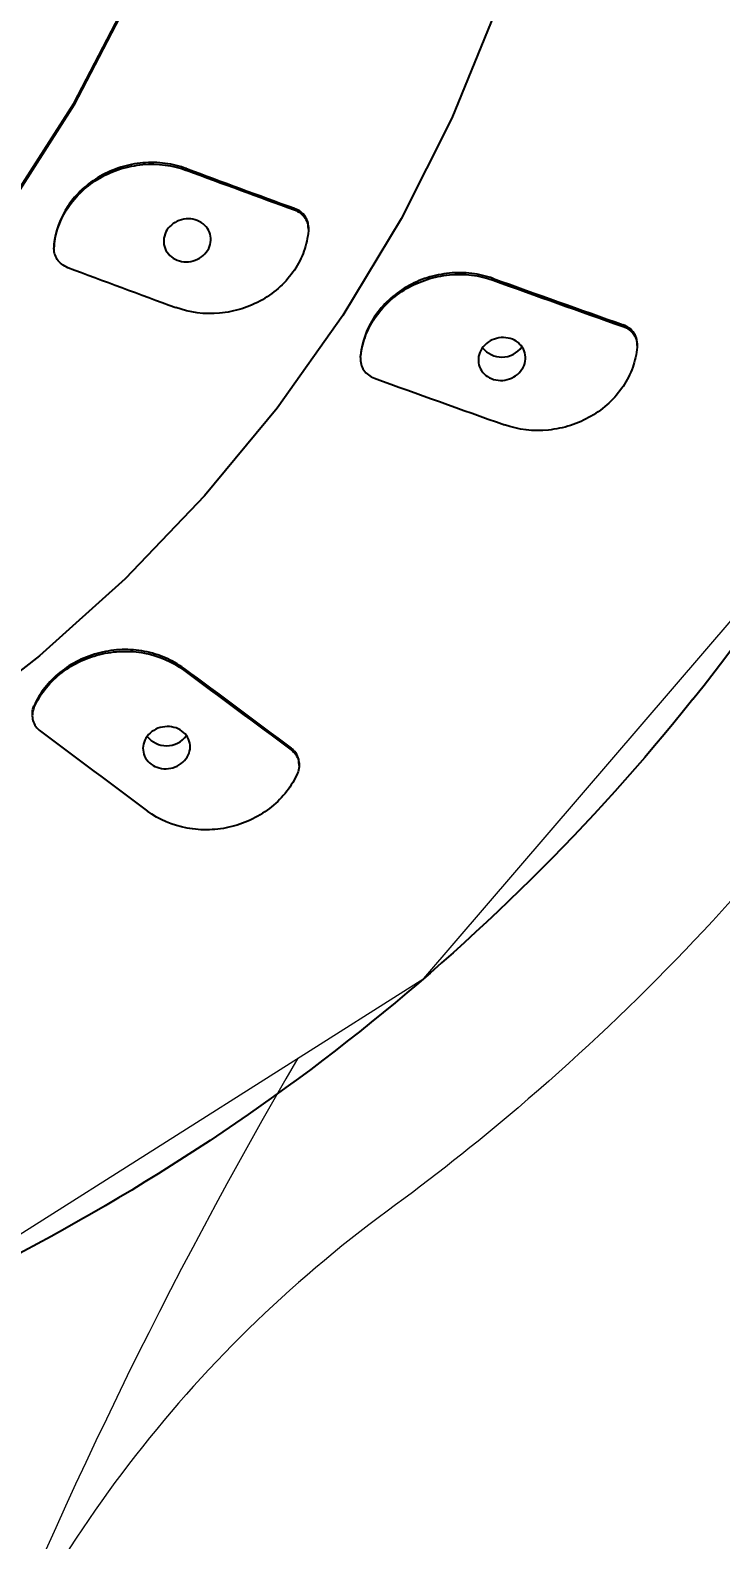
# Model space of a CAD drawing. Header units: millimetres. Extents: x 789 to 1209, y -1956 to -1362.
# Drawn here: x 963.13 to 973.95, y -1503.4 to -1479.73 of the extents above; entities that cross this region are included whole.
import ezdxf

# ---------------------------------------------------------------- set-up
doc = ezdxf.new("R2010")
doc.units = ezdxf.units.MM
doc.header["$LTSCALE"] = 0.1
doc.layers.get('0').update_dxf_attribs({"lineweight": 13})
doc.layers.add('DIM', color=3, linetype='Continuous', lineweight=9)
doc.styles.get("Standard").update_dxf_attribs({"font": 'arial.ttf'})
doc.dimstyles.new('ISO-25', dxfattribs={"dimtxt": 2.5, "dimasz": 2.5, "dimexe": 1.25, "dimexo": 0.625, "dimtad": 1, "dimlfac": 1.333333, "dimtxsty": 'Standard', "dimcen": 2.5, "dimadec": 0, "dimazin": 0, "dimtfac": 1, "dimtmove": 0, "dimatfit": 3, "dimfxl": 0, "dimarcsym": 0})

# ---------------------------------------------------------------- blocks, each defined once
blk = doc.blocks.new('*D57')
at = {"layer": 'Defpoints', "color": 0}
for p in [(946.302, -1433.594), (988.234, -1433.594), (956.415, -1608.473)]:
    blk.add_point(p, dxfattribs=at)
at = {"layer": 'DIM', "color": 0, "linetype": 'ByBlock', "lineweight": -2}
for p, q in [((946.927, -1433.594), (989.484, -1433.594)), ((988.234, -1604.473), (988.234, -1437.594)), ((957.04, -1608.473), (989.484, -1608.473))]:
    blk.add_line(p, q, dxfattribs=at)
at = {"layer": 'DIM', "color": 0}
for points in [[(987.567, -1437.594), (988.9, -1437.594), (988.234, -1433.594)], [(987.567, -1604.473), (988.9, -1604.473), (988.234, -1608.473)]]:
    blk.add_solid(points, dxfattribs=at)
at = {"layer": 'DIM', "color": 0, "insert": (985.566, -1521.033), "char_height": 4, "attachment_point": 5, "rotation": 90}
blk.add_mtext('228', dxfattribs=at)

msp = doc.modelspace()

# ---------------------------------------------------------------- linework, layer by layer
at = {"color": 7, "linetype": 'Continuous', "lineweight": 25}
for p, q in [((965.581, -1481.925), (965.581, -1481.898)), ((967.271, -1482.546), (967.271, -1482.52)), ((967.491, -1482.846), (967.491, -1482.819)), ((963.503, -1483.123), (963.503, -1483.15)), ((963.504, -1483.097), (963.505, -1483.123)), ((963.504, -1483.123), (963.504, -1483.097)), ((970.384, -1483.648), (970.384, -1483.621)), ((972.424, -1484.374), (972.424, -1484.348)), ((968.308, -1484.861), (968.307, -1484.834)), ((968.307, -1484.861), (968.307, -1484.834)), ((972.643, -1484.67), (972.643, -1484.643)), ((968.306, -1484.861), (968.306, -1484.887)), ((965.538, -1489.761), (965.538, -1489.734)), ((963.163, -1490.447), (963.163, -1490.474)), ((963.189, -1490.351), (963.189, -1490.324)), ((967.219, -1491.011), (967.219, -1490.984)), ((967.345, -1491.255), (967.345, -1491.228))]:
    msp.add_line(p, q, dxfattribs=at)
at = {"color": 7, "linetype": 'Continuous', "flags": 128}
msp.add_lwpolyline([(936.301, -1440.927), (927.16, -1445.01), (919.715, -1451.428), (914.627, -1459.608), (912.347, -1468.826), (913.079, -1478.262), (916.758, -1487.076), (923.056, -1494.487), (931.414, -1499.836), (941.09, -1502.647), (951.223, -1502.67), (960.913, -1499.905), (969.3, -1494.595), (975.637, -1487.213), (979.363, -1478.416), (980.145, -1468.984), (977.915, -1459.756), (972.871, -1451.551), (965.46, -1445.099), (956.341, -1440.974), (946.325, -1439.54), (936.301, -1440.927)], dxfattribs=at)
at = {"color": 7, "linetype": 'Continuous', "lineweight": 25, "flags": 128}
for points in [[(970.403, -1479.481), (969.736, -1481.107), (968.945, -1482.683), (968.032, -1484.202), (967.003, -1485.653), (965.863, -1487.031), (964.619, -1488.328), (963.277, -1489.536), (961.843, -1490.65), (960.327, -1491.663), (958.735, -1492.57), (957.076, -1493.366), (955.36, -1494.047), (953.595, -1494.609), (951.791, -1495.049), (949.957, -1495.366), (948.103, -1495.556), (946.24, -1495.62), (944.376, -1495.556)], [(944.59, -1490.588), (946.24, -1490.652), (947.89, -1490.588), (949.528, -1490.397), (951.145, -1490.081), (952.727, -1489.641), (954.266, -1489.081), (955.749, -1488.404), (957.168, -1487.614), (958.512, -1486.719), (959.772, -1485.722), (960.94, -1484.632), (962.007, -1483.456), (962.966, -1482.201), (963.812, -1480.877), (964.537, -1479.492)], [(964.537, -1479.518), (963.812, -1480.903), (962.966, -1482.228), (962.007, -1483.482), (960.94, -1484.659), (959.772, -1485.749), (958.512, -1486.745), (957.168, -1487.641), (955.749, -1488.43), (954.266, -1489.107), (952.727, -1489.668), (951.145, -1490.108), (949.528, -1490.424), (947.89, -1490.615), (946.24, -1490.678), (944.59, -1490.615)]]:
    msp.add_lwpolyline(points, dxfattribs=at)
at = {"color": 7, "linetype": 'Continuous', "lineweight": 25}
for centre, radius, start, end in [((1146.91, -991.665), 522.694, 249.70145, 249.89885), ((1146.92, -991.681), 522.706, 249.7008, 249.89819), ((1146.927, -991.081), 525.349, 249.59034, 249.78688), ((1141.977, -1005.273), 508.193, 250.26615, 250.51022), ((1142.892, -1002.769), 510.885, 250.26542, 250.50821), ((970.518, -1484.476), 0.376, 217.8077, 270.6889), ((970.528, -1484.477), 0.375, 269.257, 325.0433), ((1143.288, -1000.999), 514.76, 250.15335, 250.39448), ((1302.628, -1038.205), 563.478, 233.25673, 233.46974), ((1301.687, -1039.518), 561.885, 233.25521, 233.46884), ((1302.588, -1037.883), 565.848, 233.15674, 233.36914), ((965.262, -1490.57), 0.376, 217.8113, 270.6886), ((965.272, -1490.571), 0.375, 269.2733, 324.3287)]:
    msp.add_arc(centre, radius, start, end, dxfattribs=at)
at = {"color": 7, "linetype": 'Continuous'}
for centre, radius, start, end in [((1035.103, -1535.43), 78.49, 149.71286, 167.31417), ((980.555, -1514.371), 20, 126.2623, 158.8944)]:
    msp.add_arc(centre, radius, start, end, dxfattribs=at)
for points, knots in [([(975.472, -1491.775), (977.214, -1489.589), (978.675, -1487.206), (981.092, -1481.883), (981.964, -1478.911), (982.841, -1472.852), (982.843, -1469.767), (981.98, -1463.706), (981.112, -1460.733), (978.576, -1455.112), (976.904, -1452.465), (972.886, -1447.684), (970.536, -1445.55), (965.331, -1441.94), (962.472, -1440.464), (956.45, -1438.268), (953.284, -1437.548), (946.865, -1436.912), (943.609, -1436.996), (937.236, -1437.961), (934.116, -1438.843), (928.229, -1441.346), (925.46, -1442.968), (920.472, -1446.842), (918.249, -1449.097), (914.833, -1453.656), (913.526, -1455.89), (911.47, -1460.574), (910.718, -1463.026), (909.81, -1468.029), (909.653, -1470.577), (909.974, -1476.2), (910.6, -1479.263), (912.699, -1485.12), (914.173, -1487.91), (916.333, -1490.907), (916.665, -1491.344), (917.007, -1491.774)], [0, 0, 0, 0, 0.054009, 0.054009, 0.114305, 0.114305, 0.174602, 0.174602, 0.234899, 0.234899, 0.295196, 0.295196, 0.355492, 0.355492, 0.415789, 0.415789, 0.476086, 0.476086, 0.536382, 0.536382, 0.596679, 0.596679, 0.656976, 0.656976, 0.717273, 0.717273, 0.767318, 0.767318, 0.817363, 0.817363, 0.867408, 0.867408, 0.928397, 0.928397, 0.989385, 0.989385, 1, 1, 1, 1]), ([(975.472, -1491.775), (974.074, -1493.529), (972.499, -1495.154), (970.113, -1497.187), (969.429, -1497.728), (968.725, -1498.244)], [0, 0, 0, 0, 0.1028824, 0.1028824, 0.1423764, 0.1423764, 0.1423764, 0.1423764])]:
    msp.add_open_spline(points, degree=3, knots=knots, dxfattribs=at)
at = {"color": 7, "linetype": 'Continuous', "lineweight": 25}
for points, knots in [([(973.517, -1490.217), (975.385, -1487.872), (976.904, -1485.284), (979.129, -1479.82), (979.834, -1476.944), (980.378, -1471.12), (980.216, -1468.174), (979.037, -1462.433), (978.021, -1459.639), (975.209, -1454.416), (973.415, -1451.987), (969.184, -1447.678), (966.748, -1445.798), (961.418, -1442.729), (958.525, -1441.541), (952.502, -1439.947), (949.371, -1439.54), (943.11, -1439.54), (939.979, -1439.946), (933.955, -1441.541), (931.062, -1442.729), (925.733, -1445.797), (923.297, -1447.677), (919.065, -1451.986), (917.271, -1454.415), (914.459, -1459.638), (913.443, -1462.432), (912.264, -1468.173), (912.102, -1471.119), (912.646, -1476.943), (913.351, -1479.819), (915.575, -1485.283), (917.094, -1487.871), (918.962, -1490.216)], [0, 0, 0, 0, 0.0625, 0.0625, 0.125, 0.125, 0.1875, 0.1875, 0.25, 0.25, 0.3125, 0.3125, 0.375, 0.375, 0.4375, 0.4375, 0.5, 0.5, 0.5625, 0.5625, 0.625, 0.625, 0.6875, 0.6875, 0.75, 0.75, 0.8125, 0.8125, 0.875, 0.875, 0.9375, 0.9375, 1, 1, 1, 1]), ([(965.581, -1481.898), (965.473, -1481.858), (965.361, -1481.831), (965.131, -1481.8), (965.012, -1481.798), (964.778, -1481.818), (964.661, -1481.841), (964.435, -1481.912), (964.328, -1481.959), (964.125, -1482.075), (964.03, -1482.145), (963.862, -1482.3), (963.786, -1482.388), (963.599, -1482.668), (963.522, -1482.88), (963.504, -1483.097)], [0, 0, 0, 0, 0.125, 0.125, 0.25, 0.25, 0.375, 0.375, 0.5, 0.5, 0.625, 0.625, 0.75, 0.75, 1, 1, 1, 1]), ([(963.504, -1483.123), (963.513, -1483.015), (963.536, -1482.909), (963.61, -1482.703), (963.661, -1482.602), (963.785, -1482.416), (963.86, -1482.329), (964.029, -1482.172), (964.122, -1482.104), (964.326, -1481.986), (964.435, -1481.939), (964.659, -1481.868), (964.777, -1481.845), (965.128, -1481.814), (965.365, -1481.845), (965.581, -1481.925)], [0, 0, 0, 0, 0.125, 0.125, 0.25, 0.25, 0.375, 0.375, 0.5, 0.5, 0.625, 0.625, 0.75, 0.75, 1, 1, 1, 1]), ([(965.403, -1483.319), (965.319, -1483.276), (965.257, -1483.203), (965.209, -1483.034), (965.224, -1482.939), (965.323, -1482.784), (965.406, -1482.724), (965.596, -1482.673), (965.698, -1482.683), (965.863, -1482.767), (965.926, -1482.84), (965.974, -1483.009), (965.96, -1483.103), (965.86, -1483.26), (965.776, -1483.32), (965.589, -1483.37), (965.486, -1483.361), (965.403, -1483.319)], [0, 0, 0, 0, 0.125, 0.125, 0.25, 0.25, 0.375, 0.375, 0.5, 0.5, 0.625, 0.625, 0.75, 0.75, 0.875, 0.875, 1, 1, 1, 1]), ([(967.488, -1482.819), (967.488, -1482.799), (967.487, -1482.741), (967.448, -1482.652), (967.373, -1482.567), (967.304, -1482.535), (967.271, -1482.52)], [0, 0, 0, 0, 0.154096, 0.445039, 0.737644, 1, 1, 1, 1]), ([(967.271, -1482.546), (967.341, -1482.572), (967.399, -1482.617), (967.477, -1482.733), (967.495, -1482.803), (967.489, -1482.872)], [0, 0, 0, 0, 0.5, 0.5, 1, 1, 1, 1]), ([(967.489, -1482.872), (967.48, -1482.981), (967.457, -1483.087), (967.383, -1483.293), (967.332, -1483.395), (967.208, -1483.581), (967.133, -1483.669), (966.964, -1483.826), (966.871, -1483.894), (966.667, -1484.012), (966.558, -1484.06), (966.334, -1484.131), (966.216, -1484.154), (965.865, -1484.186), (965.628, -1484.156), (965.412, -1484.076)], [0, 0, 0, 0, 0.125, 0.125, 0.25, 0.25, 0.375, 0.375, 0.5, 0.5, 0.625, 0.625, 0.75, 0.75, 1, 1, 1, 1]), ([(963.722, -1483.451), (963.652, -1483.425), (963.594, -1483.379), (963.516, -1483.263), (963.498, -1483.193), (963.504, -1483.123)], [0, 0, 0, 0, 0.5, 0.5, 1, 1, 1, 1]), ([(970.384, -1483.621), (970.277, -1483.582), (970.165, -1483.556), (969.935, -1483.528), (969.816, -1483.527), (969.583, -1483.549), (969.466, -1483.573), (969.24, -1483.645), (969.133, -1483.693), (968.929, -1483.81), (968.834, -1483.881), (968.666, -1484.037), (968.59, -1484.125), (968.402, -1484.406), (968.326, -1484.618), (968.307, -1484.834)], [0, 0, 0, 0, 0.125, 0.125, 0.25, 0.25, 0.375, 0.375, 0.5, 0.5, 0.625, 0.625, 0.75, 0.75, 1, 1, 1, 1]), ([(968.307, -1484.861), (968.316, -1484.753), (968.34, -1484.647), (968.414, -1484.441), (968.465, -1484.34), (968.589, -1484.153), (968.664, -1484.065), (968.834, -1483.908), (968.927, -1483.839), (969.131, -1483.72), (969.24, -1483.672), (969.464, -1483.6), (969.582, -1483.576), (969.932, -1483.542), (970.169, -1483.57), (970.384, -1483.648)], [0, 0, 0, 0, 0.125, 0.125, 0.25, 0.25, 0.375, 0.375, 0.5, 0.5, 0.625, 0.625, 0.75, 0.75, 1, 1, 1, 1]), ([(972.641, -1484.643), (972.64, -1484.624), (972.64, -1484.566), (972.601, -1484.478), (972.526, -1484.394), (972.457, -1484.363), (972.424, -1484.348)], [0, 0, 0, 0, 0.152833, 0.442749, 0.735157, 1, 1, 1, 1]), ([(972.424, -1484.374), (972.493, -1484.399), (972.552, -1484.443), (972.63, -1484.558), (972.648, -1484.628), (972.642, -1484.697)], [0, 0, 0, 0, 0.5, 0.5, 1, 1, 1, 1]), ([(970.392, -1485.203), (970.301, -1485.176), (970.226, -1485.115), (970.146, -1484.96), (970.142, -1484.865), (970.21, -1484.697), (970.281, -1484.625), (970.46, -1484.543), (970.563, -1484.536), (970.743, -1484.589), (970.819, -1484.65), (970.899, -1484.805), (970.904, -1484.899), (970.835, -1485.069), (970.763, -1485.141), (970.587, -1485.222), (970.483, -1485.23), (970.392, -1485.203)], [0, 0, 0, 0, 0.125, 0.125, 0.25, 0.25, 0.375, 0.375, 0.5, 0.5, 0.625, 0.625, 0.75, 0.75, 0.875, 0.875, 1, 1, 1, 1]), ([(972.642, -1484.697), (972.633, -1484.805), (972.609, -1484.91), (972.535, -1485.117), (972.484, -1485.219), (972.36, -1485.406), (972.285, -1485.494), (972.115, -1485.652), (972.022, -1485.721), (971.818, -1485.84), (971.709, -1485.888), (971.485, -1485.961), (971.367, -1485.985), (971.017, -1486.02), (970.78, -1485.993), (970.565, -1485.916)], [0, 0, 0, 0, 0.125, 0.125, 0.25, 0.25, 0.375, 0.375, 0.5, 0.5, 0.625, 0.625, 0.75, 0.75, 1, 1, 1, 1]), ([(968.307, -1484.861), (968.301, -1484.93), (968.319, -1484.999), (968.397, -1485.115), (968.456, -1485.159), (968.525, -1485.185)], [0, 0, 0, 0, 0.5, 0.5, 1, 1, 1, 1]), ([(965.538, -1489.734), (965.449, -1489.668), (965.353, -1489.612), (965.145, -1489.523), (965.034, -1489.489), (964.807, -1489.446), (964.689, -1489.437), (964.453, -1489.444), (964.337, -1489.461), (964.107, -1489.517), (963.995, -1489.558), (963.785, -1489.661), (963.686, -1489.725), (963.417, -1489.942), (963.277, -1490.123), (963.189, -1490.324)], [0, 0, 0, 0, 0.125, 0.125, 0.25, 0.25, 0.375, 0.375, 0.5, 0.5, 0.625, 0.625, 0.75, 0.75, 1, 1, 1, 1]), ([(963.189, -1490.351), (963.233, -1490.25), (963.289, -1490.156), (963.425, -1489.979), (963.506, -1489.897), (963.684, -1489.753), (963.783, -1489.689), (963.994, -1489.585), (964.104, -1489.545), (964.334, -1489.488), (964.453, -1489.471), (964.687, -1489.464), (964.806, -1489.473), (965.147, -1489.537), (965.36, -1489.628), (965.538, -1489.761)], [0, 0, 0, 0, 0.125, 0.125, 0.25, 0.25, 0.375, 0.375, 0.5, 0.5, 0.625, 0.625, 0.75, 0.75, 1, 1, 1, 1]), ([(973.517, -1490.217), (971.942, -1492.193), (970.12, -1493.998), (966.079, -1497.165), (963.861, -1498.528), (959.146, -1500.74), (956.65, -1501.589), (951.516, -1502.725), (948.878, -1503.013), (943.601, -1503.013), (940.963, -1502.725), (935.829, -1501.588), (933.333, -1500.74), (928.618, -1498.528), (926.4, -1497.165), (922.359, -1493.997), (920.537, -1492.193), (918.962, -1490.216)], [0, 0, 0, 0, 0.125, 0.125, 0.25, 0.25, 0.375, 0.375, 0.5, 0.5, 0.625, 0.625, 0.75, 0.75, 0.875, 0.875, 1, 1, 1, 1]), ([(963.189, -1490.351), (963.161, -1490.415), (963.155, -1490.487), (963.191, -1490.618), (963.232, -1490.676), (963.289, -1490.719)], [0, 0, 0, 0, 0.5, 0.5, 1, 1, 1, 1]), ([(963.168, -1490.447), (963.167, -1490.429), (963.164, -1490.387), (963.18, -1490.347), (963.189, -1490.324)], [0, 0, 0, 0, 0.44636, 1, 1, 1, 1]), ([(965.152, -1491.296), (965.059, -1491.272), (964.981, -1491.215), (964.894, -1491.065), (964.885, -1490.972), (964.944, -1490.805), (965.012, -1490.731), (965.186, -1490.646), (965.29, -1490.635), (965.473, -1490.682), (965.552, -1490.739), (965.64, -1490.889), (965.649, -1490.981), (965.59, -1491.149), (965.522, -1491.223), (965.348, -1491.308), (965.245, -1491.319), (965.152, -1491.296)], [0, 0, 0, 0, 0.125, 0.125, 0.25, 0.25, 0.375, 0.375, 0.5, 0.5, 0.625, 0.625, 0.75, 0.75, 0.875, 0.875, 1, 1, 1, 1]), ([(967.341, -1491.228), (967.341, -1491.206), (967.342, -1491.146), (967.3, -1491.058), (967.245, -1491.008), (967.219, -1490.984)], [0, 0, 0, 0, 0.239553, 0.6339808, 1, 1, 1, 1]), ([(967.219, -1491.011), (967.276, -1491.054), (967.317, -1491.112), (967.353, -1491.242), (967.347, -1491.314), (967.319, -1491.378)], [0, 0, 0, 0, 0.5, 0.5, 1, 1, 1, 1]), ([(967.319, -1491.378), (967.275, -1491.479), (967.219, -1491.573), (967.082, -1491.75), (967.001, -1491.833), (966.823, -1491.977), (966.724, -1492.041), (966.513, -1492.146), (966.403, -1492.186), (966.173, -1492.244), (966.055, -1492.261), (965.821, -1492.268), (965.702, -1492.26), (965.361, -1492.197), (965.148, -1492.106), (964.97, -1491.974)], [0, 0, 0, 0, 0.125, 0.125, 0.25, 0.25, 0.375, 0.375, 0.5, 0.5, 0.625, 0.625, 0.75, 0.75, 1, 1, 1, 1])]:
    msp.add_open_spline(points, degree=3, knots=knots, dxfattribs=at)

# ---------------------------------------------------------------- dimensions: what is measured, and where the dimension line sits
at = {"layer": 'DIM'}
dim = msp.add_linear_dim(base=(988.234, -1433.594), p1=(956.415, -1608.473), p2=(946.302, -1433.594), angle=90, text='228', dimstyle='ISO-25', override={"dimtxt": 4, "dimasz": 4, "dimdec": 1, "dimlfac": 1.333333, "dimtdec": 1, "dimfxl": 1.25, "dimarcsym": 1}, dxfattribs=at)
dim.commit()
dim.dimension.update_dxf_attribs({"geometry": '*D57', "text_midpoint": (985.566, -1521.033)})

doc.saveas('drawing.dxf')
